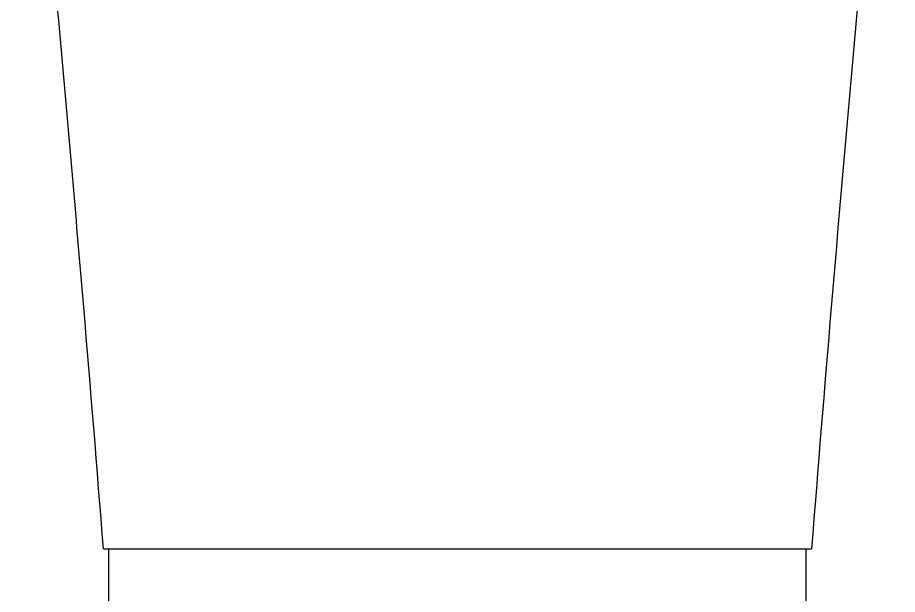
# Model space of a CAD drawing. Header units: millimetres. Extents: x 5401 to 6241, y 1473 to 2067.
# Drawn here: x 5987.3 to 5995.5, y 1837.11 to 1842.49 of the extents above; entities that cross this region are included whole.
import ezdxf

# ---------------------------------------------------------------- set-up
doc = ezdxf.new("R2010")
doc.units = ezdxf.units.MM

msp = doc.modelspace()

# ---------------------------------------------------------------- linework, layer by layer
at = {"extrusion": (0, 0, -1)}
for p, q in [((5988.1499, 1835.4368), (5988.1499, 1837.5368)), ((5994.6499, 1835.4368), (5994.6499, 1837.5368))]:
    msp.add_line(p, q, dxfattribs=at)
for points in [[(5988.1001, 1837.5368), (5987.8644, 1840.5394), (5987.5914, 1843.5391), (5987.2999, 1846.5369)], [(5995.4999, 1846.5368), (5995.2084, 1843.5391), (5994.9354, 1840.5394), (5994.6997, 1837.5368)]]:
    msp.add_open_spline(points, degree=3)
for points, knots in [([(5988.1001, 1837.5368), (5988.1001, 1837.5368), (5988.1163, 1837.5368), (5988.2213, 1837.5368), (5988.3749, 1837.5368), (5988.8223, 1837.5368), (5989.1163, 1837.5368), (5989.8019, 1837.5368), (5990.1936, 1837.5368), (5990.8269, 1837.5368), (5991.0545, 1837.5368), (5991.5111, 1837.5368), (5991.7405, 1837.5368), (5991.9659, 1837.5368)], [0.4584918, 0.4584918, 0.4584918, 0.4584918, 0.5146864, 0.5146864, 0.6401326, 0.6401326, 0.7659247, 0.7659247, 0.8923004, 0.8923004, 0.9607609, 0.9607609, 1.0293715, 1.0293715, 1.0293715, 1.0293715]), ([(5991.9659, 1837.5368), (5992.3577, 1837.5368), (5992.7371, 1837.5368), (5993.4512, 1837.5368), (5993.7484, 1837.5368), (5994.2775, 1837.5368), (5994.46, 1837.5368), (5994.6627, 1837.5368), (5994.6999, 1837.5368), (5994.6998, 1837.5368)], [0.000001, 0.000001, 0.000001, 0.000001, 0.1193306, 0.1193306, 0.2488391, 0.2488391, 0.4205196, 0.4205196, 0.5794372, 0.5794372, 0.5794372, 0.5794372])]:
    msp.add_open_spline(points, degree=3, knots=knots)

doc.saveas('drawing.dxf')
